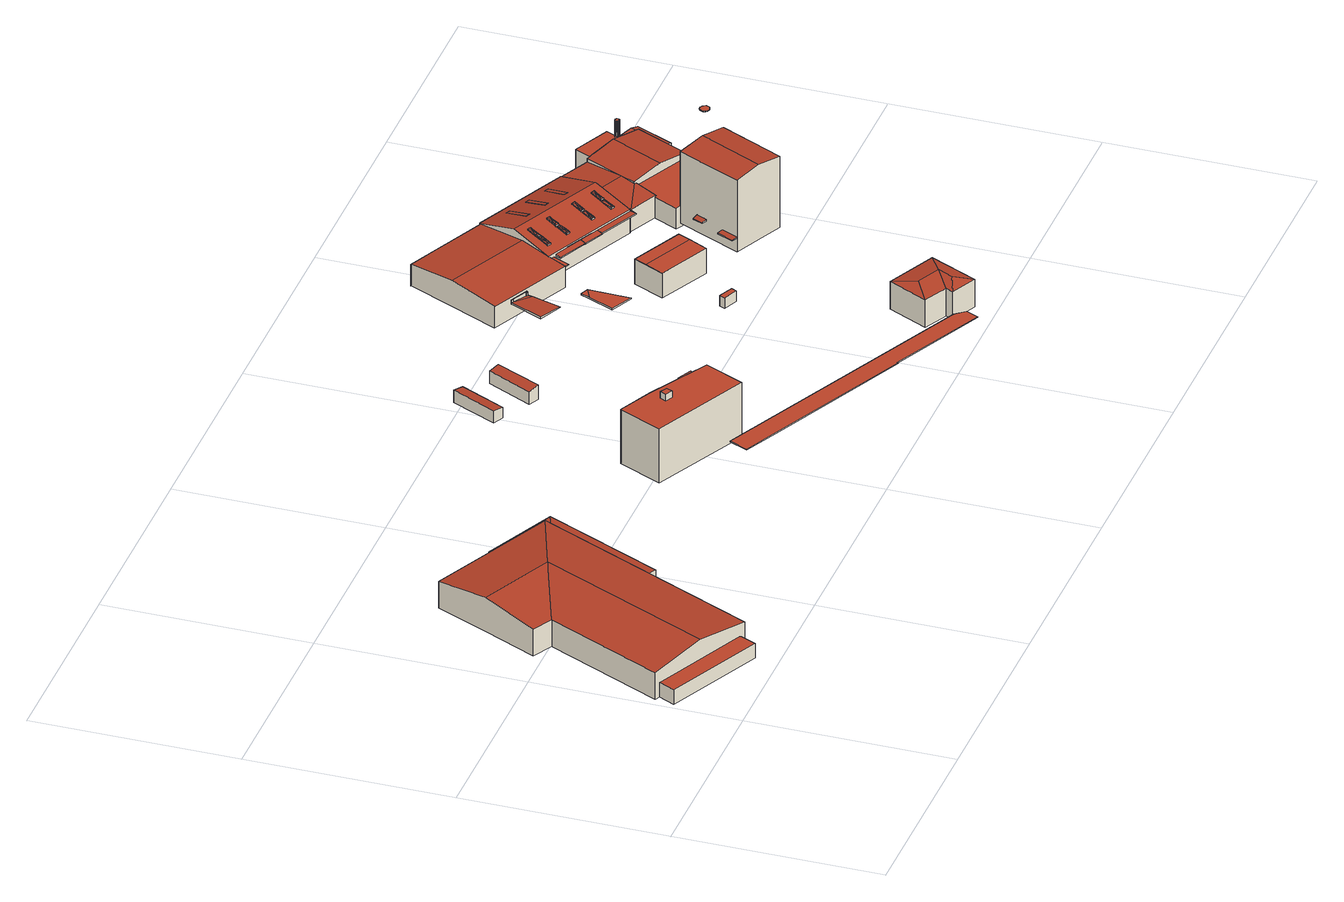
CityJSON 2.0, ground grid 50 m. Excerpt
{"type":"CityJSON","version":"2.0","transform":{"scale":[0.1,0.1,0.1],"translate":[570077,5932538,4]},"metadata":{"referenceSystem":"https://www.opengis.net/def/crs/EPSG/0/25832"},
"CityObjects":{
"building1":{"type":"Building","attributes":{"Grundfläche 2D":"2247.332595","Grundhöhe NN":"5.593"},"geometry":[{"type":"Solid","lod":"3","boundaries":[[[[0,1,2,3]],[[4,5,6,7]],[[5,8,9,6]],[[9,10,11,6]],[[11,12,7,6]],[[13,14,15,16]],[[17,18,14,13,19]],[[1,0,20,21]],[[2,1,21,22]],[[3,2,22,23]],[[3,23,24,8,5,4,25,20,0]],[[14,18,9,8,24,26,15]],[[27,10,9,18,17,28]],[[29,12,11,10,27,30]],[[7,12,29,31]],[[4,7,31,25]],[[16,15,26,32]],[[13,16,32,33]],[[19,13,33,34]],[[17,19,34,28]],[[23,22,21,20,25,31,29,30,27,28,34,33,32,26,24]]]],"semantics":{"surfaces":[{"type":"RoofSurface"},{"type":"WallSurface"},{"type":"GroundSurface"}],"values":[[0,0,0,0,0,0,0,1,1,1,1,1,1,1,1,1,1,1,1,1,2]]}}]},
"building2":{"type":"Building","attributes":{"Grundfläche 2D":"298.210166","Grundhöhe NN":"5.425"},"children":["building2-1"],"geometry":[{"type":"Solid","lod":"3","boundaries":[[[[35,36,37,38,39]],[[40,41,39,38]],[[41,42,35,39]],[[42,43,36,35]],[[43,44,37,36]],[[44,40,38,37]],[[44,43,42,41,40]]]],"semantics":{"surfaces":[{"type":"RoofSurface"},{"type":"WallSurface"},{"type":"GroundSurface"}],"values":[[0,1,1,1,1,1,2]]}}]},
"building2-1":{"type":"BuildingInstallation","parents":["building2"],"geometry":[{"type":"MultiSurface","lod":"3","boundaries":[[[45,46,47,48]],[[48,47,49,50]],[[45,48,50,51]],[[46,45,51,52]],[[47,46,52,49]]],"semantics":{"surfaces":[{"type":"RoofSurface"},{"type":"WallSurface"}],"values":[0,1,1,1,1]}}]},
"building3":{"type":"Building","attributes":{"Grundfläche 2D":"35.014858","Grundhöhe NN":"5.345"},"geometry":[{"type":"Solid","lod":"3","boundaries":[[[[53,54,55,56]],[[53,56,57,58]],[[54,53,58,59]],[[55,54,59,60]],[[56,55,60,57]],[[59,58,57,60]]]],"semantics":{"surfaces":[{"type":"RoofSurface"},{"type":"WallSurface"},{"type":"GroundSurface"}],"values":[[0,1,1,1,1,2]]}}]},
"building4":{"type":"Building","attributes":{"Grundfläche 2D":"358.528110","Grundhöhe NN":"10.470"},"geometry":[{"type":"Solid","lod":"3","boundaries":[[[[61,62,63,64,65,66,67,68]],[[63,62,69,70]],[[64,63,70,71]],[[65,64,71,72]],[[66,65,72,73]],[[74,68,67,66,73,75]],[[61,68,74,76]],[[62,61,76,69]],[[69,76,74,75,73,72,71,70]]]],"semantics":{"surfaces":[{"type":"RoofSurface"},{"type":"WallSurface"},{"type":"GroundSurface"}],"values":[[0,1,1,1,1,1,1,1,2]]}}]},
"building5":{"type":"Building","attributes":{"Grundfläche 2D":"34.282736","Grundhöhe NN":"4.761"},"geometry":[{"type":"Solid","lod":"3","boundaries":[[[[77,78,79,80]],[[81,82,80,79]],[[82,83,77,80]],[[83,84,78,77]],[[84,81,79,78]],[[84,83,82,81]]]],"semantics":{"surfaces":[{"type":"RoofSurface"},{"type":"WallSurface"},{"type":"GroundSurface"}],"values":[[0,1,1,1,1,2]]}}]},
"building6":{"type":"Building","attributes":{"Grundfläche 2D":"6.534486","Grundhöhe NN":"5.148"},"geometry":[{"type":"Solid","lod":"3","boundaries":[[[[85,86,87,88]],[[89,90,88,87]],[[90,91,85,88]],[[91,92,86,85]],[[92,89,87,86]],[[92,91,90,89]]]],"semantics":{"surfaces":[{"type":"RoofSurface"},{"type":"WallSurface"},{"type":"GroundSurface"}],"values":[[0,1,1,1,1,2]]}}]},
"building7":{"type":"Building","attributes":{"Grundfläche 2D":"51.006388","Grundhöhe NN":"9.521"},"children":["building7-1"],"geometry":[{"type":"Solid","lod":"3","boundaries":[[[[93,94,95,96,97]],[[97,96,98,99]],[[97,99,100,101,102,93]],[[103,104,93]],[[94,93,104,95]],[[105,95,104]],[[106,107,100,99,98,96,108,109]],[[101,100,107,110]],[[103,93,102,101,110,111]],[[104,103,111,112]],[[105,104,112,113]],[[96,95,105,113,114,108]],[[109,108,114,113,112,111,110,107,106]]]],"semantics":{"surfaces":[{"type":"RoofSurface"},{"type":"WallSurface"},{"type":"GroundSurface"}],"values":[[0,0,0,0,0,0,1,1,1,1,1,1,2]]}}]},
"building7-1":{"type":"BuildingInstallation","parents":["building7"],"geometry":[{"type":"MultiSurface","lod":"3","boundaries":[[[115,116,117,118,119,120,121,122,123]],[[118,117,96,98]],[[98,97,119,118]],[[97,124,120,119]],[[124,125,121,120]],[[125,94,104,123,122,121]],[[115,123,104,105]],[[96,117,116,115,105,95]]],"semantics":{"surfaces":[{"type":"RoofSurface"},{"type":"WallSurface"}],"values":[0,1,1,1,1,1,1,1]}}]},
"building8":{"type":"Building","attributes":{"Grundfläche 2D":"38.765287","Grundhöhe NN":"10.121"},"geometry":[{"type":"Solid","lod":"3","boundaries":[[[[126,127,128,129]],[[127,126,130]],[[131,132,129,128]],[[132,133,126,129]],[[133,134,130,126]],[[130,134,135,131,128,127]],[[135,134,133,132,131]]]],"semantics":{"surfaces":[{"type":"RoofSurface"},{"type":"WallSurface"},{"type":"GroundSurface"}],"values":[[0,0,1,1,1,1,2]]}}]},
"building9":{"type":"Building","attributes":{"Grundfläche 2D":"162.867416","Grundhöhe NN":"5.504"},"geometry":[{"type":"Solid","lod":"3","boundaries":[[[[136,137,138,139]],[[137,140,141,138]],[[136,139,142]],[[137,136,142,143]],[[140,137,143,144]],[[140,144,141]],[[145,146,139,138]],[[146,147,142,139]],[[147,148,143,142]],[[148,149,144,143]],[[149,150,141,144]],[[150,145,138,141]],[[150,149,148,147,146,145]]]],"semantics":{"surfaces":[{"type":"RoofSurface"},{"type":"WallSurface"},{"type":"GroundSurface"}],"values":[[0,0,0,0,0,0,1,1,1,1,1,1,2]]}}]},
"building10":{"type":"Building","attributes":{"Grundfläche 2D":"5.659371","Grundhöhe NN":"4.982"},"geometry":[{"type":"Solid","lod":"3","boundaries":[[[[151,152,153,154]],[[155,156,154,153]],[[156,157,151,154]],[[157,158,152,151]],[[158,155,153,152]],[[158,157,156,155]]]],"semantics":{"surfaces":[{"type":"RoofSurface"},{"type":"WallSurface"},{"type":"GroundSurface"}],"values":[[0,1,1,1,1,2]]}}]},
"building11":{"type":"Building","attributes":{"Grundfläche 2D":"118.626706","Grundhöhe NN":"5.448"},"geometry":[{"type":"Solid","lod":"3","boundaries":[[[[159,160,161,162]],[[160,159,163,164]],[[162,163,159]],[[163,162,165,166]],[[164,163,166,167]],[[161,160,164,167,168]],[[162,161,168,165]],[[166,165,168,167]]]],"semantics":{"surfaces":[{"type":"RoofSurface"},{"type":"WallSurface"},{"type":"GroundSurface"}],"values":[[0,0,0,1,1,1,1,2]]}}]},
"building12":{"type":"Building","attributes":{"Grundfläche 2D":"1839.401865","Grundhöhe NN":"4.627"},"children":["building12-1","building12-2","building12-3","building12-4","building12-5","building12-6","building12-7","building12-8","building12-9","building12-10","building12-11","building12-12","building12-13","building12-14","building12-15","building12-16","building12-17","building12-18","building12-19"],"geometry":[{"type":"Solid","lod":"3","boundaries":[[[[169,170,171,172,173,174,175,176,177]],[[178,179,180,181,182,183,184,185,186]],[[187,179,178,188,189]],[[190,189,188]],[[191,192,193,194,195,196,197,198,199,200,201,202,203,204,205,206,207,208,209,210]],[[211,212,213,214,215,216,217,218,219,220]],[[212,221,222,213]],[[223,222,221]],[[224,225,226,227,228,229,230,231,232]],[[233,234,235,236,225,224,237]],[[238,239,240]],[[241,238,240,242]],[[243,242,240,244,245]],[[188,246,238,241,247]],[[248,249,250,251,252,253,254,255,256,257,258,259,260,261,262,263,264,265,266,267,268,269,270,271]],[[272,273,249,248]],[[252,274,275,276]],[[277,276,278,276]],[[276,277,252]],[[277,279,252]],[[252,279,253]],[[237,280,281,282,283,284,285,286,287,288,289]],[[170,169,290,291]],[[174,173,292,293]],[[294,176,175,174,293,295]],[[177,176,294,296]],[[169,177,296,290]],[[239,238,246,188,178,186,185,184,297,298,299,300,301]],[[190,188,302,303]],[[189,190,303,304]],[[212,211,180,179,187,189,304,305,221]],[[306,307,308,299,298,297,184,183,182,181,180,211,220,309]],[[218,217,310,311]],[[219,218,311,312,307,306,309,220]],[[223,221,305,313]],[[217,216,215,214,213,222,223,313,314,315,316,317,318,310]],[[280,237,224,232,270,269]],[[234,233,319,320,247]],[[236,235,234,247,241,242]],[[171,170,291,321,228,227,226,225,236,242,243]],[[322,271,270,232,231,230,229,228,321,323]],[[300,292,173,172,245,244,240,239,301]],[[245,172,171,243]],[[188,247,320,302]],[[272,248,271,322,324]],[[273,272,324,325]],[[249,273,325,326]],[[250,249,326,327]],[[251,250,327,328]],[[274,252,251,328,329]],[[233,237,289]],[[281,280,269,268,267]],[[276,286,285,278]],[[329,330,287,286,276,275,274]],[[288,287,330,331]],[[288,331,319,233,289]],[[282,281,267,266,197,196]],[[265,198,197,266]],[[196,195,283,282]],[[264,199,198,265]],[[263,200,199,264]],[[262,201,200,263]],[[261,202,201,262]],[[260,203,202,261]],[[259,204,203,260]],[[205,204,259,258]],[[258,257,206,205]],[[257,256,207,206]],[[256,255,208,207]],[[255,254,209,208]],[[254,253,210,209]],[[279,191,210,253]],[[279,277,192,191]],[[277,276,193,192]],[[285,284,194,193,276,278]],[[284,283,195,194]],[[311,310,318,317,316,315,314,313,305,304,303,302,320,319,331,330,329,328,327,326,325,324,322,323,321,291,290,296,294,295,293,292,300,299,308,307,312]]]],"semantics":{"surfaces":[{"type":"RoofSurface"},{"type":"WallSurface"},{"type":"GroundSurface"}],"values":[[0,0,0,0,0,0,0,0,0,0,0,0,0,0,0,0,0,0,0,0,0,0,1,1,1,1,1,1,1,1,1,1,1,1,1,1,1,1,1,1,1,1,1,1,1,1,1,1,1,1,1,1,1,1,1,1,1,1,1,1,1,1,1,1,1,1,1,1,1,1,1,1,1,1,1,1,2]]}}]},
"building12-1":{"type":"BuildingInstallation","parents":["building12"],"geometry":[{"type":"MultiSurface","lod":"3","boundaries":[[[332,333,334,335]],[[335,334,336,337]],[[332,335,337,338]],[[333,332,338,339]],[[334,333,339,336]]],"semantics":{"surfaces":[{"type":"RoofSurface"},{"type":"WallSurface"}],"values":[0,1,1,1,1]}}]},
"building12-2":{"type":"BuildingInstallation","parents":["building12"],"geometry":[{"type":"MultiSurface","lod":"3","boundaries":[[[340,341,342,343]],[[343,342,344,345]],[[340,343,345,346]],[[341,340,346,347]],[[347,344,342,341]]],"semantics":{"surfaces":[{"type":"RoofSurface"},{"type":"WallSurface"}],"values":[0,1,1,1,1]}}]},
"building12-3":{"type":"BuildingInstallation","parents":["building12"],"geometry":[{"type":"MultiSurface","lod":"3","boundaries":[[[348,349,350]],[[351,350,349,352]],[[353,354,348]],[[354,349,348]],[[355,356,354,353]],[[357,354,356]],[[352,349,357]],[[357,349,354]],[[350,358,359,353,348]],[[353,359,360,356,355]],[[356,360,361,352,357]],[[361,362,358,350,351,352]]],"semantics":{"surfaces":[{"type":"RoofSurface"},{"type":"WallSurface"}],"values":[0,0,0,0,0,0,0,0,1,1,1,1]}}]},
"building12-4":{"type":"BuildingInstallation","parents":["building12"],"geometry":[{"type":"MultiSurface","lod":"3","boundaries":[[[363,364,365]],[[365,364,366]],[[367,368,363]],[[368,369,364,363]],[[370,371,369,368,367]],[[372,369,371]],[[373,369,372]],[[366,364,373]],[[373,364,369]],[[365,374,375,367,363]],[[375,376,377,371,370,367]],[[372,371,377,378,366,373]],[[378,374,365,366]]],"semantics":{"surfaces":[{"type":"RoofSurface"},{"type":"WallSurface"}],"values":[0,0,0,0,0,0,0,0,0,1,1,1,1]}}]},
"building12-5":{"type":"BuildingInstallation","parents":["building12"],"geometry":[{"type":"MultiSurface","lod":"3","boundaries":[[[379,380,381]],[[381,380,382]],[[383,384,379]],[[379,384,380]],[[385,384,383]],[[386,384,385]],[[387,384,386]],[[382,380,387]],[[380,384,387]],[[381,388,389,383,379]],[[383,389,390,386,385]],[[386,390,391,382,387]],[[391,388,381,382]]],"semantics":{"surfaces":[{"type":"RoofSurface"},{"type":"WallSurface"}],"values":[0,0,0,0,0,0,0,0,0,1,1,1,1]}}]},
"building12-6":{"type":"BuildingInstallation","parents":["building12"],"geometry":[{"type":"MultiSurface","lod":"3","boundaries":[[[392,393,394,395]],[[396,393,392,397,398]],[[396,399,394,393]],[[400,401,395,394,399]],[[401,397,392,395]]],"semantics":{"surfaces":[{"type":"RoofSurface"},{"type":"WallSurface"}],"values":[0,1,1,1,1]}}]},
"building12-7":{"type":"BuildingInstallation","parents":["building12"],"geometry":[{"type":"MultiSurface","lod":"3","boundaries":[[[402,403,404,405]],[[402,405,406]],[[403,407,404]],[[407,406,405,404]],[[408,409,403,402]],[[409,410,407,403]],[[410,411,406,407]],[[411,408,402,406]]],"semantics":{"surfaces":[{"type":"RoofSurface"},{"type":"WallSurface"}],"values":[0,0,0,0,1,1,1,1]}}]},
"building12-8":{"type":"BuildingInstallation","parents":["building12"],"geometry":[{"type":"MultiSurface","lod":"3","boundaries":[[[412,413,414,415]],[[413,412,416,417]],[[417,418,414,413]],[[415,414,418,419]],[[419,416,412,415]]],"semantics":{"surfaces":[{"type":"RoofSurface"},{"type":"WallSurface"}],"values":[0,1,1,1,1]}}]},
"building12-9":{"type":"BuildingInstallation","parents":["building12"],"geometry":[{"type":"MultiSurface","lod":"3","boundaries":[[[420,421,422]],[[422,421,423]],[[424,425,420]],[[425,421,420]],[[426,425,424]],[[427,428,425,426]],[[429,425,428]],[[430,425,429]],[[423,421,430]],[[430,421,425]],[[420,422,431,432,426,424]],[[432,433,434,428,427,426]],[[429,428,434,435,423,430]],[[435,431,422,423]]],"semantics":{"surfaces":[{"type":"RoofSurface"},{"type":"WallSurface"}],"values":[0,0,0,0,0,0,0,0,0,0,1,1,1,1]}}]},
"building12-10":{"type":"BuildingInstallation","parents":["building12"],"geometry":[{"type":"MultiSurface","lod":"3","boundaries":[[[436,437,438]],[[438,437,439]],[[440,441,436]],[[436,441,437]],[[442,441,440]],[[443,444,445,441,442]],[[446,445,444]],[[447,441,446]],[[441,445,446]],[[439,437,447]],[[437,441,447]],[[436,438,448,449,442,440]],[[442,449,450,444,443]],[[444,450,451,452,439,447,446]],[[452,448,438,439]]],"semantics":{"surfaces":[{"type":"RoofSurface"},{"type":"WallSurface"}],"values":[0,0,0,0,0,0,0,0,0,0,0,1,1,1,1]}}]},
"building12-11":{"type":"BuildingInstallation","parents":["building12"],"geometry":[{"type":"MultiSurface","lod":"3","boundaries":[[[453,454,455]],[[456,457,455,454,458]],[[459,460,453]],[[453,460,461,454]],[[462,463,461,460,459]],[[464,461,463]],[[465,461,464]],[[466,458,454,465]],[[454,461,465]],[[455,467,468,459,453]],[[468,469,470,463,462,459]],[[465,464,463,470,471,458,466]],[[471,472,473,467,455,457,456,458]]],"semantics":{"surfaces":[{"type":"RoofSurface"},{"type":"WallSurface"}],"values":[0,0,0,0,0,0,0,0,0,1,1,1,1]}}]},
"building12-12":{"type":"BuildingInstallation","parents":["building12"],"geometry":[{"type":"MultiSurface","lod":"3","boundaries":[[[474,475,476,477]],[[477,476,478]],[[479,480,475]],[[480,476,475]],[[481,480,479]],[[482,483,480,481]],[[484,480,483]],[[485,480,484]],[[478,476,485]],[[485,476,480]],[[475,474,477,486,487,481,479]],[[481,487,488,483,482]],[[484,483,488,489,478,485]],[[489,486,477,478]]],"semantics":{"surfaces":[{"type":"RoofSurface"},{"type":"WallSurface"}],"values":[0,0,0,0,0,0,0,0,0,0,1,1,1,1]}}]},
"building12-13":{"type":"BuildingInstallation","parents":["building12"],"geometry":[{"type":"MultiSurface","lod":"3","boundaries":[[[490,491,492,493]],[[491,490,494,495]],[[495,496,492,491]],[[497,493,492,496]],[[497,494,490,493]]],"semantics":{"surfaces":[{"type":"RoofSurface"},{"type":"WallSurface"}],"values":[0,1,1,1,1]}}]},
"building12-14":{"type":"BuildingInstallation","parents":["building12"],"geometry":[{"type":"MultiSurface","lod":"3","boundaries":[[[498,499,500,501,502,503,504,505,506,507,508,509,510,511,512,513,514,515,516,517]],[[518,519,500,499]],[[519,198,501,500]],[[499,498,520,518]],[[198,521,502,501]],[[503,502,521,522]],[[504,503,522,523]],[[523,524,505,504]],[[505,524,203,506]],[[507,506,203,525]],[[508,507,525,526]],[[509,508,526,527]],[[527,528,510,509]],[[528,208,511,510]],[[512,511,208,529]],[[529,530,513,512]],[[514,513,530,531]],[[531,532,515,514]],[[515,532,193,516]],[[517,516,193,533]],[[498,517,533,520]]],"semantics":{"surfaces":[{"type":"RoofSurface"},{"type":"WallSurface"}],"values":[0,1,1,1,1,1,1,1,1,1,1,1,1,1,1,1,1,1,1,1,1]}}]},
"building12-15":{"type":"BuildingInstallation","parents":["building12"],"geometry":[{"type":"MultiSurface","lod":"3","boundaries":[[[534,535,536,537,538,539,540,541,542,543,544,545,546,547,548,549,550,551,552,553,554,555,556,557]],[[558,559,538,537]],[[559,560,539,538]],[[560,561,540,539]],[[562,558,537,536]],[[561,563,541,540]],[[563,564,542,541]],[[564,565,543,542]],[[565,566,544,543]],[[566,567,545,544]],[[567,568,546,545]],[[568,569,547,546]],[[569,570,548,547]],[[570,571,549,548]],[[571,572,550,549]],[[572,573,551,550]],[[573,574,552,551]],[[574,575,553,552]],[[575,576,554,553]],[[576,577,555,554]],[[577,578,556,555]],[[578,579,557,556]],[[579,580,534,557]],[[580,581,535,534]],[[581,562,536,535]],[[577,576,575,574,573,572,571,570,569,568,567,566,565,564,563,561,560,559,558,562,581,580,579,578]]],"semantics":{"surfaces":[{"type":"RoofSurface"},{"type":"WallSurface"},{"type":"OuterCeilingSurface"}],"values":[0,1,1,1,1,1,1,1,1,1,1,1,1,1,1,1,1,1,1,1,1,1,1,1,1,2]}}]},
"building12-16":{"type":"BuildingInstallation","parents":["building12"],"geometry":[{"type":"MultiSurface","lod":"3","boundaries":[[[582,583,584,585]],[[585,584,586,587]],[[585,587,588,589,582]],[[589,583,582]],[[583,590,586,584]],[[586,590,588,587]]],"semantics":{"surfaces":[{"type":"RoofSurface"},{"type":"WallSurface"},{"type":"OuterCeilingSurface"}],"values":[0,1,1,1,1,2]}}]},
"building12-17":{"type":"BuildingInstallation","parents":["building12"],"geometry":[{"type":"MultiSurface","lod":"3","boundaries":[[[591,592,593,583,589]],[[588,590,594,595]],[[589,588,595,596,591]],[[592,591,596,597,598]],[[583,593,598,597,594,590]],[[597,596,595,594]]],"semantics":{"surfaces":[{"type":"RoofSurface"},{"type":"WallSurface"},{"type":"OuterCeilingSurface"}],"values":[0,1,1,1,1,2]}}]},
"building12-18":{"type":"BuildingInstallation","parents":["building12"],"geometry":[{"type":"MultiSurface","lod":"3","boundaries":[[[599,297,593,600]],[[297,599,240]],[[297,240,239]],[[593,592,591,600]],[[599,600,591,601]],[[240,599,601,602]],[[240,602,301,239]],[[239,301,298,297]],[[297,298,598,593]],[[591,592,598,298,301,602,601]]],"semantics":{"surfaces":[{"type":"RoofSurface"},{"type":"WallSurface"},{"type":"OuterCeilingSurface"}],"values":[0,0,0,1,1,1,1,1,1,2]}}]},
"building12-19":{"type":"BuildingInstallation","parents":["building12"],"geometry":[{"type":"MultiSurface","lod":"3","boundaries":[[[603,604,605,309]],[[604,603,606,607]],[[605,604,607,608]],[[605,608,306,309]],[[309,306,606,603]],[[607,606,306,608]]],"semantics":{"surfaces":[{"type":"RoofSurface"},{"type":"WallSurface"},{"type":"OuterCeilingSurface"}],"values":[0,1,1,1,1,2]}}]},
"building13":{"type":"Building","attributes":{"Grundfläche 2D":"238.709319","Grundhöhe NN":"5.579"},"children":["building13-1","building13-2"],"geometry":[{"type":"Solid","lod":"3","boundaries":[[[[609,610,611,612,613,614]],[[612,611,615,616,617]],[[615,611,610,609,618,619]],[[620,621,617,616,615,619,622]],[[613,612,617,621,620,622,623,624]],[[609,614,613,624,625,618]],[[623,622,619,618,625,624]]]],"semantics":{"surfaces":[{"type":"RoofSurface"},{"type":"WallSurface"},{"type":"GroundSurface"}],"values":[[0,0,1,1,1,1,2]]}}]},
"building13-1":{"type":"BuildingInstallation","parents":["building13"],"geometry":[{"type":"MultiSurface","lod":"3","boundaries":[[[626,621,627,628]],[[628,627,629,630]],[[626,628,630,631]],[[621,626,631,620]],[[621,620,629,627]],[[629,620,631,630]]],"semantics":{"surfaces":[{"type":"RoofSurface"},{"type":"WallSurface"},{"type":"OuterCeilingSurface"}],"values":[0,1,1,1,1,2]}}]},
"building13-2":{"type":"BuildingInstallation","parents":["building13"],"geometry":[{"type":"MultiSurface","lod":"3","boundaries":[[[632,633,634,635]],[[636,637,634,633]],[[637,638,635,634]],[[638,639,632,635]],[[639,636,633,632]],[[636,639,638,637]]],"semantics":{"surfaces":[{"type":"RoofSurface"},{"type":"WallSurface"},{"type":"OuterCeilingSurface"}],"values":[0,1,1,1,1,2]}}]}
},
"vertices":[
[21,201,54],[2,162,54],[240,52,54],[258,92,54],[9,207,85],[140,146,106],[334,566,106],[142,493,85],[270,86,85],[525,636,85],[213,780,85],[153,650,106],[92,519,85],[591,646,53],[516,617,56],[406,379,56],[457,356,53],[396,696,55],[525,636,55],[410,729,53],[21,201,16],[2,162,16],[240,52,16],[258,92,16],[270,86,16],[9,207,16],[406,379,16],[213,780,16],[396,696,16],[92,519,16],[153,650,16],[142,493,16],[457,356,16],[591,646,16],[410,729,16],
[990,547,156],[905,587,156],[855,481,156],[1093,369,156],[1138,465,156],[1093,369,14],[1138,465,14],[990,547,14],[905,587,14],[855,481,14],
[993,510,173],[976,519,173],[968,504,173],[986,495,173],[968,504,156],[986,495,156],[993,510,156],[976,519,156],
[1000,894,41],[1052,1005,41],[1027,1017,45],[974,906,45],[974,906,13],[1000,894,13],[1052,1005,13],[1027,1017,13],
[1412,113,67],[1646,4,67],[1660,35,67],[1640,58,67],[990,361,67],[969,316,67],[1055,276,67],[1412,111,67],[1646,4,65],[1660,35,65],[1640,58,65],[990,361,65],[969,316,65],[1412,111,65],[1055,276,65],[1412,113,65],
[1105,847,46],[1157,957,46],[1132,969,41],[1079,859,41],[1132,969,8],[1079,859,8],[1105,847,8],[1157,957,8],
[1270,534,35],[1277,549,39],[1241,566,39],[1234,551,35],[1241,566,11],[1234,551,11],[1270,534,11],[1277,549,11],
[1428,968,57],[1428,980,57],[1427,985,57],[1386,1004,60],[1389,1000,60],[1385,1002,60],[1385,1001,60],[1349,922,60],[1407,896,57],[1421,944,57],[1431,979,57],[1429,980,57],[1431,983,57],[1385,1001,55],[1349,922,55],[1386,1004,55],[1385,1002,55],[1407,896,55],[1431,979,55],[1429,980,55],[1431,983,55],[1427,985,55],
[1431,983,66],[1427,985,66],[1386,1004,66],[1385,1002,66],[1389,1000,66],[1426,983,66],[1426,981,66],[1428,980,66],[1429,980,66],[1426,983,57],[1426,981,57],
[1482,858,65],[1452,843,65],[1425,782,65],[1482,756,63],[1463,866,65],[1425,782,61],[1482,756,61],[1482,858,61],[1463,866,61],[1452,843,61],
[1743,97,96],[1760,133,96],[1705,98,87],[1696,79,87],[1701,160,96],[1646,126,87],[1760,49,87],[1815,167,87],[1692,224,87],[1705,98,15],[1696,79,15],[1760,49,15],[1815,167,15],[1692,224,15],[1646,126,15],
[1621,558,38],[1627,571,38],[1592,587,38],[1586,574,38],[1592,587,10],[1586,574,10],[1621,558,10],[1627,571,10],
[1597,761,80],[1725,701,80],[1740,732,79],[1612,792,79],[1576,716,79],[1704,656,79],[1612,792,14],[1576,716,14],[1704,656,14],[1740,732,14],
[2043,770,59],[2068,828,60],[1925,893,62],[1899,838,61],[1895,840,61],[1867,780,60],[1878,775,60],[2003,717,59],[2031,776,60],[1862,967,93],[1624,1076,93],[1580,981,67],[1581,980,67],[1593,975,67],[1722,916,67],[1819,872,67],[1820,874,68],[1861,965,93],[1666,1168,64],[1904,1060,64],[1667,1171,63],[1905,1062,63],[2087,997,86],[2085,997,86],[2084,996,86],[2082,995,86],[2082,994,86],[2081,992,86],[2081,990,86],[2082,989,86],[2083,987,86],[2084,986,86],[2086,986,86],[2088,986,86],[2089,987,86],[2091,988,86],[2092,989,86],[2092,991,86],[2092,993,86],[2091,994,86],[2090,996,86],[2089,997,86],[1580,981,66],[1613,1054,74],[1408,1149,74],[1408,1148,74],[1356,1035,63],[1355,1033,63],[1354,1031,62],[1561,936,61],[1562,938,62],[1581,980,66],[1666,1168,62],[1459,1260,63],[1460,1262,62],[2056,990,85],[1995,861,85],[2068,828,74],[2069,827,73],[2070,827,73],[2072,831,73],[2079,846,73],[2094,881,73],[2129,956,73],[1985,1022,74],[1979,1025,73],[1936,931,73],[1920,896,73],[1993,1018,76],[1861,965,72],[1820,874,64],[1823,872,64],[1936,931,72],[1920,896,69],[1925,893,69],[1895,840,63],[1899,838,62],[1862,967,72],[1979,1025,64],[2132,898,41],[2175,989,41],[2126,1014,33],[2114,989,33],[2092,999,30],[2089,997,30],[2090,996,30],[2091,994,30],[2092,993,30],[2092,991,30],[2092,989,30],[2091,988,30],[2089,987,30],[2088,986,30],[2086,986,30],[2084,986,30],[2083,987,29],[2082,989,29],[2081,990,29],[2081,991,29],[2080,988,29],[2076,980,29],[2129,956,37],[2107,909,37],[2154,888,35],[2196,980,35],[2086,1002,29],[2085,999,29],[2084,996,29],[2085,997,29],[2083,996,29],[2087,997,29],[2076,980,76],[2081,991,76],[2081,992,76],[2082,994,76],[2082,995,76],[2083,996,76],[2084,996,76],[2093,1018,76],[2002,1060,76],[1985,1022,76],[2043,770,6],[2068,828,6],[1895,840,6],[1867,780,6],[2003,717,6],[1878,775,6],[2031,776,6],[1819,872,64],[1819,872,60],[1819,872,6],[1820,874,6],[1820,874,60],[1904,1060,6],[1905,1062,6],[1667,1171,6],[1666,1168,6],[1581,980,58],[1581,980,6],[1593,975,6],[1581,980,60],[1354,1031,6],[1561,936,6],[1562,938,6],[1460,1262,6],[1459,1260,6],[1408,1149,6],[1408,1148,6],[1356,1035,6],[1355,1033,6],[1985,1022,6],[1979,1025,6],[2070,827,6],[2107,909,6],[2079,846,6],[2154,888,6],[2196,980,6],[2175,989,6],[2126,1014,6],[2114,989,6],[2086,1002,6],[2093,1018,6],[2002,1060,6],
[1984,798,73],[1971,804,73],[1958,777,73],[1971,771,73],[1958,777,60],[1971,771,60],[1984,798,60],[1971,804,60],
[1970,768,73],[1957,774,73],[1944,747,73],[1957,741,73],[1944,747,59],[1957,741,59],[1970,768,60],[1957,774,60],
[1744,939,78],[1755,953,83],[1753,960,83],[1758,959,83],[1762,956,83],[1742,935,77],[1748,937,79],[1746,933,77],[1750,931,77],[1752,935,78],[1753,960,80],[1742,935,73],[1750,931,73],[1762,956,80],[1758,959,80],
[1682,1002,85],[1694,1016,90],[1692,1024,91],[1701,1020,91],[1680,998,84],[1686,1000,87],[1687,1000,87],[1685,996,84],[1689,994,84],[1691,998,85],[1698,1014,89],[1692,1024,88],[1680,998,81],[1685,996,81],[1689,994,81],[1701,1020,88],
[1757,968,85],[1769,982,90],[1767,990,91],[1776,986,91],[1755,964,84],[1761,966,87],[1759,962,84],[1764,960,84],[1766,964,85],[1767,990,88],[1755,964,81],[1764,960,81],[1776,986,88],
[1770,1099,71],[1746,1045,88],[1756,1041,88],[1780,1094,71],[1746,1045,87],[1770,1099,70],[1758,1073,78],[1756,1041,87],[1767,1064,79],[1780,1094,70],
[1809,935,82],[1797,909,77],[1804,912,79],[1811,927,83],[1818,931,82],[1806,905,77],[1809,935,80],[1797,909,73],[1806,905,73],[1818,931,80],
[1827,1073,71],[1802,1020,87],[1812,1015,87],[1837,1069,71],[1827,1073,70],[1802,1020,86],[1812,1015,86],[1837,1069,70],
[1620,1015,82],[1624,1013,83],[1623,1020,83],[1632,1016,83],[1613,999,78],[1617,997,79],[1611,994,77],[1615,992,77],[1620,990,77],[1622,995,78],[1629,1010,82],[1623,1020,80],[1611,994,73],[1615,992,73],[1620,990,73],[1632,1016,80],
[1816,949,87],[1825,956,90],[1823,964,91],[1832,960,91],[1813,943,85],[1817,941,87],[1811,938,84],[1815,936,84],[1820,934,84],[1818,940,87],[1822,939,85],[1829,954,89],[1823,964,89],[1811,938,81],[1820,934,81],[1829,954,87],[1832,960,89],
[1626,1028,85],[1638,1042,90],[1636,1049,91],[1642,1047,91],[1640,1047,91],[1645,1045,91],[1624,1023,84],[1630,1026,87],[1631,1026,87],[1629,1022,84],[1633,1019,84],[1635,1024,85],[1642,1040,89],[1644,1043,90],[1636,1049,88],[1624,1023,81],[1629,1022,81],[1633,1019,81],[1645,1045,88],[1642,1047,88],[1640,1047,88],
[1677,990,82],[1676,989,82],[1680,987,83],[1679,995,83],[1687,991,83],[1669,973,78],[1673,971,79],[1667,969,77],[1671,967,77],[1676,965,77],[1678,969,78],[1683,980,81],[1679,995,80],[1667,969,73],[1676,965,73],[1687,991,80],
[1714,1125,71],[1690,1071,88],[1700,1066,88],[1724,1120,71],[1714,1125,70],[1690,1071,87],[1700,1066,87],[1724,1120,70],
[2082,993,116],[2082,992,116],[2082,991,116],[2082,989,116],[2083,988,116],[2085,987,116],[2086,987,116],[2087,987,116],[2089,987,116],[2090,988,116],[2091,990,116],[2091,991,116],[2091,992,116],[2091,994,116],[2090,995,116],[2088,996,116],[2087,996,116],[2086,996,116],[2084,996,116],[2083,995,116],[2082,992,86],[2082,991,86],[2082,993,86],[2083,988,86],[2085,987,86],[2086,987,86],[2087,987,86],[2090,988,86],[2091,990,86],[2091,991,86],[2091,992,86],[2090,995,86],[2088,996,86],[2087,996,86],[2086,996,86],[2083,995,86],
[2067,769,205],[2069,771,205],[2071,774,205],[2071,777,205],[2072,779,205],[2071,781,205],[2070,784,205],[2068,787,205],[2066,788,205],[2063,790,205],[2060,790,205],[2057,790,205],[2054,788,205],[2052,787,205],[2050,784,205],[2049,781,205],[2049,778,205],[2050,775,205],[2051,773,205],[2053,770,205],[2055,769,205],[2058,768,205],[2061,767,205],[2064,768,205],[2071,777,203],[2072,779,203],[2071,781,203],[2070,784,203],[2071,774,203],[2068,787,203],[2066,788,203],[2063,790,203],[2060,790,203],[2057,790,203],[2054,788,203],[2052,787,203],[2050,784,203],[2049,781,203],[2049,778,203],[2050,775,203],[2051,773,203],[2053,770,203],[2055,769,203],[2058,768,203],[2061,767,203],[2064,768,203],[2067,769,203],[2069,771,203],
[1666,925,61],[1672,938,64],[1599,972,64],[1593,958,61],[1599,972,59],[1593,958,59],[1666,925,59],[1666,925,60],[1672,938,59],
[1716,902,60],[1717,903,60],[1722,916,64],[1672,938,58],[1666,925,58],[1716,902,58],[1722,916,58],[1722,916,60],
[1816,856,62],[1716,902,62],[1816,856,60],[1823,872,60],
[1562,938,60],[1574,933,60],[1593,975,60],[1562,938,58],[1574,933,58],[1593,975,58],
[2003,717,203],[1956,739,210],[1944,745,212],[1869,589,212],[1930,560,203],[2003,716,203],[1878,775,203],[1844,703,203],[1805,618,203],[2003,717,16],[1878,775,16],[1805,618,52],[1805,618,56],[1805,618,16],[1869,589,16],[1930,560,16],[2003,716,16],
[1791,625,54],[1824,658,56],[1809,665,54],[1824,658,52],[1809,665,52],[1791,625,52],
[1833,709,57],[1844,703,61],[1856,728,61],[1844,733,57],[1844,703,55],[1856,728,55],[1844,733,55],[1833,709,55]
]}
